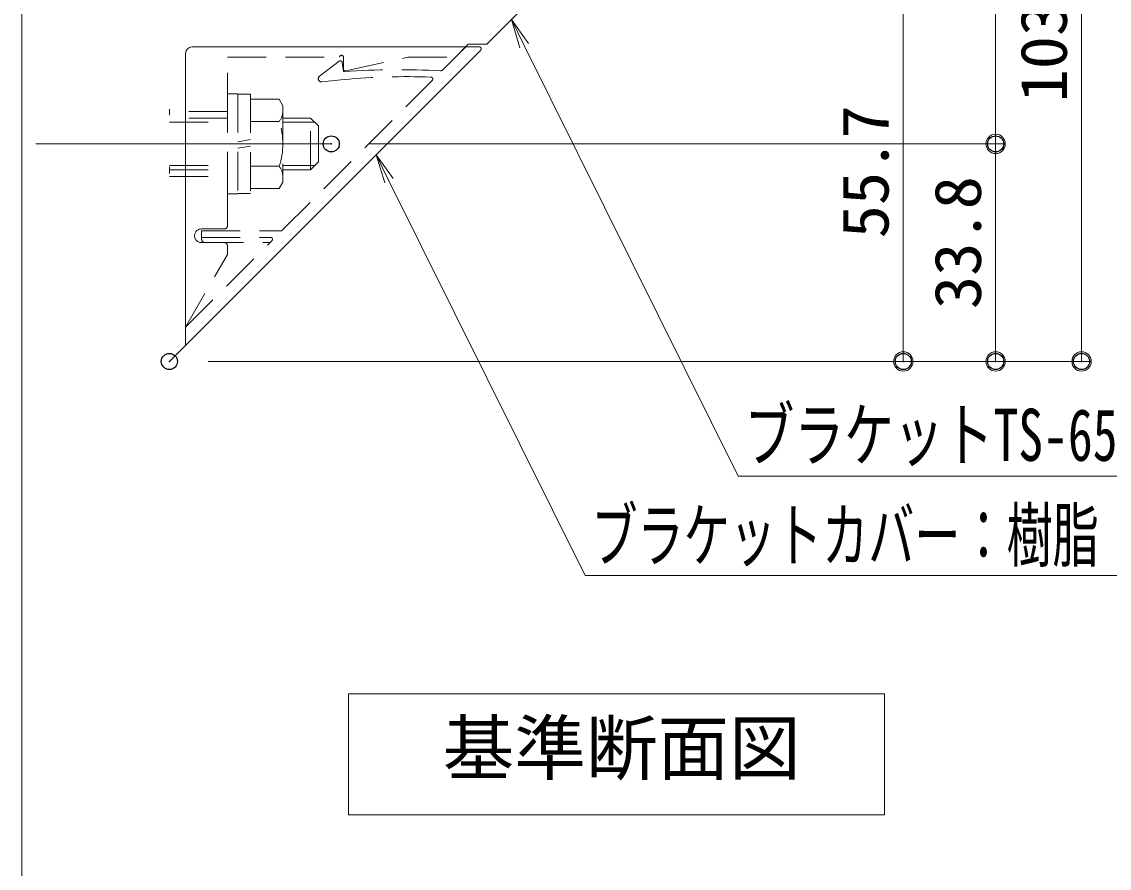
# Model space of a CAD drawing. Units: millimetres, scale not verified. Extents: x -600 to 600, y -416 to 415.
# Drawn here: x -599.9 to -431.3, y -6.2 to 125.1 of the extents above; entities that cross this region are included whole.
import ezdxf
from ezdxf.enums import TextEntityAlignment as Align

# ---------------------------------------------------------------- set-up
doc = ezdxf.new("R2010")
doc.units = ezdxf.units.MM
doc.header["$LTSCALE"] = 5
doc.header["$PDMODE"] = 32
doc.header["$PDSIZE"] = 2.5
doc.linetypes.add('DASHED1', pattern=[1.8, 1.2, -0.6])
for name, color, linetype, lineweight in [('0-0_zumenwaku', 2, 'Continuous', 9), ('0-2_center', 5, 'Continuous', 9), ('0-3_BLU', 5, 'DASHED1', 9), ('0-4_逆三角形ブラケットカバー', 4, 'Continuous', 9), ('0-9_1', 3, 'Continuous', 9), ('0-D_sunpou', 1, 'Continuous', 9), ('0-E_0', 7, 'Continuous', 9)]:
    doc.layers.add(name, color=color, linetype=linetype, lineweight=lineweight)
doc.layers.add('0-1_moji', color=2, linetype='Continuous')
doc.layers.add('0-F_DEFPOINTS', color=7, linetype='Continuous')
doc.styles.add('ＭＳ ゴシック', font='')
doc.styles.add('ＭＳ Ｐゴシック', font='')
doc.styles.get('ＭＳ ゴシック').set_extended_font_data('MS Gothic')
doc.styles.get('ＭＳ Ｐゴシック').set_extended_font_data('MS PGothic')

# ---------------------------------------------------------------- blocks, each defined once
blk = doc.blocks.new('_ORIGIN')
at = {"layer": '0-E_0', "color": 1}
blk.add_line((0, 0), (-5, 0), dxfattribs=at)
blk.add_circle((0, 0), 2.5, dxfattribs=at)
blk = doc.blocks.new('MLeader1')
at = {"layer": '0-D_sunpou', "color": 7}
blk.add_line((-524.018, 125.436), (-522.015, 121.406), dxfattribs=at)
at = {"layer": '0-D_sunpou'}
blk.add_line((-487.743, 54.615), (-369.126, 54.615), dxfattribs=at)
at = {"layer": '0-D_sunpou', "color": 7}
blk.add_lwpolyline([(-522.687, 121.072), (-524.018, 125.436), (-521.344, 121.74)], dxfattribs=at)
at = {"layer": '0-D_sunpou'}
blk.add_lwpolyline([(-522.015, 121.406), (-488.823, 54.615), (-487.743, 54.615)], dxfattribs=at)
at = {"layer": '0-D_sunpou', "color": 2, "style": 'ＭＳ ゴシック', "width": 0.7}
blk.add_text('ブラケットTS-65：アルミ押出形材', height=8.082, dxfattribs=at).set_placement((-487.846, 54.566), align=Align.BOTTOM_LEFT)
blk = doc.blocks.new('MLeader2')
at = {"layer": '0-D_sunpou', "color": 7}
blk.add_line((-544.992, 104.463), (-542.99, 100.434), dxfattribs=at)
at = {"layer": '0-D_sunpou'}
blk.add_line((-511.487, 39.215), (-396.185, 39.215), dxfattribs=at)
at = {"layer": '0-D_sunpou', "color": 7}
blk.add_lwpolyline([(-543.661, 100.1), (-544.992, 104.463), (-542.318, 100.767)], dxfattribs=at)
at = {"layer": '0-D_sunpou'}
blk.add_lwpolyline([(-542.99, 100.434), (-512.567, 39.215), (-511.487, 39.215)], dxfattribs=at)
at = {"layer": '0-D_sunpou', "color": 2, "style": 'ＭＳ ゴシック', "width": 0.65}
blk.add_text('ブラケットカバー：樹脂（シルバー）', height=8.065, dxfattribs=at).set_placement((-511.59, 39.004), align=Align.BOTTOM_LEFT)

msp = doc.modelspace()

# ---------------------------------------------------------------- linework, layer by layer
at = {"layer": '0-0_zumenwaku', "color": 7}
for p, q in [((-527.845, 121.609), (-511.009, 138.445)), ((-530.695, 121.609), (-531.093, 121.211)), ((-527.845, 121.609), (-530.695, 121.609)), ((-577.045, 110.609), (-577.045, 111.559)), ((-577.045, 101.559), (-577.045, 102.609)), ((-577.045, 72.409), (-574.545, 74.909))]:
    msp.add_line(p, q, dxfattribs=at)
at = {"layer": '0-0_zumenwaku', "color": 6}
msp.add_lwpolyline([(-599.936, -415.533), (600.064, -415.533), (600.064, 415.467), (-599.936, 415.467)], close=True, dxfattribs=at)
at = {"layer": '0-2_center'}
msp.add_line((-597.765, 106.159), (-551.945, 106.159), dxfattribs=at)
at = {"layer": '0-3_BLU'}
for p, q in [((-532.695, 119.609), (-530.695, 121.609)), ((-534.627, 117.657), (-531.073, 121.211)), ((-568.045, 119.609), (-550.645, 119.609)), ((-568.045, 111.209), (-568.045, 119.609)), ((-553.758, 116.673), (-550.72, 118.992)), ((-550.045, 119.609), (-550.045, 117.782)), ((-549.681, 117.489), (-540.045, 119.609)), ((-540.045, 119.609), (-532.695, 119.609)), ((-559.479, 92.806), (-536.286, 115.999)), ((-549.927, 116.136), (-553.393, 115.78)), ((-568.045, 113.909), (-568.045, 98.409)), ((-568.045, 113.909), (-566.445, 113.909)), ((-566.445, 113.909), (-566.445, 98.409)), ((-566.445, 113.859), (-564.445, 113.859)), ((-564.445, 113.859), (-564.445, 98.459)), ((-560.026, 113.087), (-564.445, 113.087)), ((-560.026, 113.087), (-559.445, 112.082)), ((-559.445, 112.082), (-559.445, 100.236)), ((-568.045, 111.209), (-577.045, 111.209)), ((-568.045, 110.159), (-577.045, 110.159)), ((-560.026, 109.623), (-564.445, 109.623)), ((-555.145, 110.159), (-559.445, 110.159)), ((-553.945, 108.959), (-555.145, 110.159)), ((-555.145, 102.159), (-555.145, 110.159)), ((-577.045, 109.534), (-568.045, 109.534)), ((-559.445, 109.534), (-554.52, 109.534)), ((-553.945, 103.359), (-553.945, 108.959)), ((-566.445, 106.49), (-564.445, 106.843)), ((-564.445, 105.828), (-566.445, 105.475)), ((-555.145, 102.159), (-553.945, 103.359)), ((-577.045, 102.784), (-568.045, 102.784)), ((-577.045, 102.159), (-568.045, 102.159)), ((-560.026, 102.695), (-564.445, 102.695)), ((-559.445, 102.784), (-554.52, 102.784)), ((-559.445, 102.159), (-555.145, 102.159)), ((-577.045, 101.109), (-568.045, 101.109)), ((-568.045, 93.459), (-568.045, 101.109)), ((-559.445, 100.236), (-560.026, 99.231)), ((-566.445, 98.409), (-568.045, 98.409)), ((-564.445, 98.459), (-566.445, 98.459)), ((-560.026, 99.231), (-564.445, 99.231)), ((-568.545, 92.959), (-572.095, 92.959)), ((-574.545, 77.739), (-561.137, 91.147)), ((-572.045, 91.659), (-572.045, 92.659)), ((-572.045, 92.659), (-559.832, 92.659)), ((-572.045, 91.659), (-561.349, 91.659)), ((-572.045, 91.659), (-572.045, 91.359)), ((-568.545, 90.859), (-572.095, 90.859)), ((-571.545, 90.859), (-561.425, 90.859)), ((-568.045, 88.997), (-568.045, 90.359)), ((-574.545, 77.739), (-568.045, 88.997))]:
    msp.add_line(p, q, dxfattribs=at)
msp.add_lwpolyline([(-550.24, 118.791), (-550.068, 117.402), (-549.907, 117.404)], dxfattribs=at)
for centre, radius, start, end in [((-550.345, 119.609), 0.3, 0, 180), ((-550.538, 118.754), 0.3, 7.07202, 127.35342), ((-553.455, 116.276), 0.5, 127.35342, 277.07377), ((-549.745, 117.782), 0.3, 180, 282.40742), ((-540.474, 18.077), 98.514, 87.68683, 95.5067), ((-541.507, -14.177), 131.85, 87.16283, 93.65289), ((-536.498, 116.211), 0.3, 315, 90), ((-534.981, 118.011), 0.5, 270, 315), ((-562.319, 111.355), 2.874, 322.93929, 0), ((-570.07, 106.159), 10.625, 340.97217, 19.02783), ((-562.319, 100.963), 2.874, 0, 37.06071), ((-572.095, 91.909), 1.05, 90, 270), ((-568.545, 93.459), 0.5, 270, 0), ((-559.832, 93.159), 0.5, 270, 315), ((-571.545, 91.359), 0.5, 180, 270), ((-561.349, 91.359), 0.3, 315, 90), ((-568.545, 90.359), 0.5, 0, 90)]:
    msp.add_arc(centre, radius, start, end, dxfattribs=at)
at = {"layer": '0-4_逆三角形ブラケットカバー', "color": 3}
for p, q in [((-574.545, 74.911), (-528.757, 120.699)), ((-574.545, 120.211), (-574.545, 74.911)), ((-573.545, 121.211), (-528.969, 121.211)), ((-574.545, 74.909), (-574.545, 77.739))]:
    msp.add_line(p, q, dxfattribs=at)
for centre, radius, start, end in [((-573.545, 120.211), 1, 90, 180), ((-528.969, 120.911), 0.3, 315, 90)]:
    msp.add_arc(centre, radius, start, end, dxfattribs=at)
at = {"layer": '0-9_1'}
msp.add_lwpolyline([(-549.267, 20.841), (-466.161, 20.841), (-466.161, 2.103), (-549.267, 2.103)], close=True, dxfattribs=at)
at = {"layer": '0-D_sunpou'}
for p, q in [((-448.924, 173.009), (-448.924, 109.159)), ((-435.601, 173.009), (-435.601, 75.409)), ((-463.247, 125.109), (-463.247, 75.409)), ((-545.945, 106.159), (-447.424, 106.159)), ((-545.945, 106.159), (-447.424, 106.159)), ((-448.924, 103.159), (-448.924, 75.409)), ((-571.045, 72.409), (-434.101, 72.409)), ((-571.045, 72.409), (-447.424, 72.409)), ((-571.045, 72.409), (-461.747, 72.409))]:
    msp.add_line(p, q, dxfattribs=at)
at = {"layer": '0-F_DEFPOINTS'}
for p in [(-551.945, 106.159), (-448.924, 106.159), (-577.045, 72.409), (-463.247, 72.409), (-448.924, 72.409), (-435.601, 72.409)]:
    msp.add_point(p, dxfattribs=at)

# ---------------------------------------------------------------- block references
at = {"layer": '0-D_sunpou', "xscale": 0.6, "yscale": 0.6}
for p, rotation in [((-463.247, 128.109), 90), ((-448.924, 106.159), 270), ((-448.924, 106.159), 90), ((-463.247, 72.409), 270), ((-448.924, 72.409), 270), ((-435.601, 72.409), 270)]:
    msp.add_blockref('_ORIGIN', p, dxfattribs=dict(at, rotation=rotation))
at = {"layer": '0-D_sunpou'}
for name in ['MLeader1', 'MLeader2']:
    msp.add_blockref(name, (0, 0), dxfattribs=at)

# ---------------------------------------------------------------- texts
at = {"layer": '0-1_moji', "style": 'ＭＳ Ｐゴシック'}
msp.add_text('基準断面図', height=8.138, dxfattribs=at).set_placement((-534.654, 5.943), align=Align.BOTTOM_LEFT)
at = {"layer": '0-D_sunpou', "color": 2, "style": 'ＭＳ ゴシック', "width": 1.05}
for s, p in [('103.6', (-435.714, 112.584)), ('55.7', (-463.359, 91.509)), ('33.8', (-449.036, 80.534))]:
    msp.add_text(s, height=7.221, rotation=90, dxfattribs=at).set_placement(p, align=Align.BOTTOM_LEFT)

doc.saveas('drawing.dxf')
